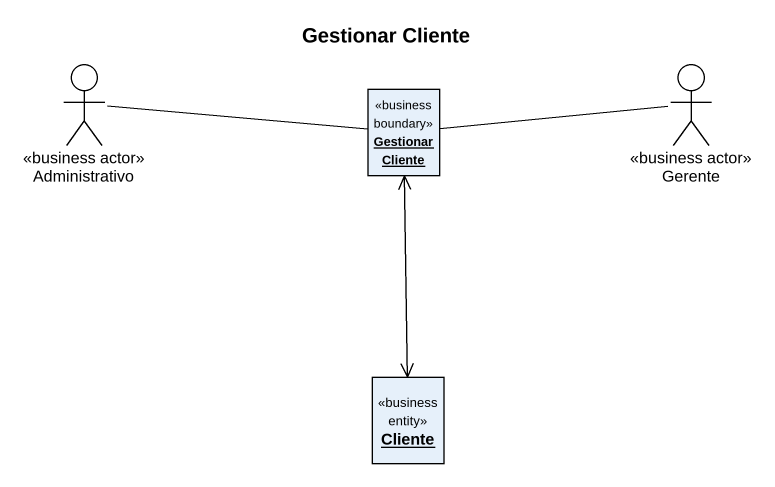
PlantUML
@startuml
title Gestionar Cliente
allowmixing
hide circle
hide empty members
actor Administrativo <<business actor>>
object "Gestionar Cliente" as Gestionar_Cliente <<business boundary>>
actor Gerente <<business actor>>
object Cliente <<business entity>>
Gestionar_Cliente -left- Administrativo
Gerente -left- Gestionar_Cliente
Cliente <-up-> Gestionar_Cliente
@enduml
